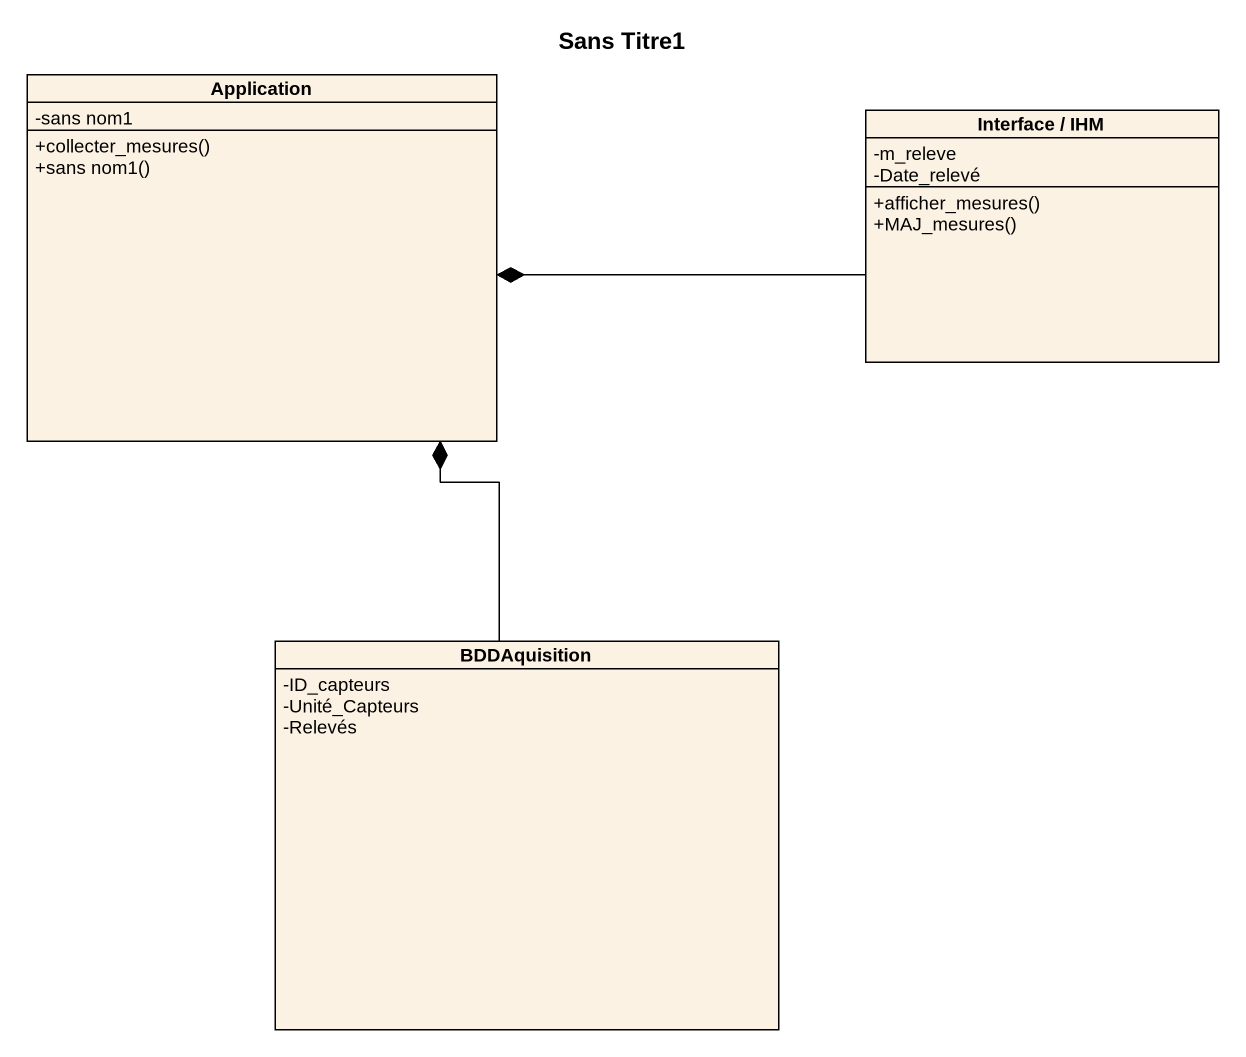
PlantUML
@startuml
title Sans Titre1
hide circle
hide empty members
skinparam classAttributeIconSize 0
class Application {
  -sans nom1
  +collecter_mesures()
  +sans nom1()
}
class "Interface / IHM" as Interface_IHM {
  -m_releve
  -Date_relevé
  +afficher_mesures()
  +MAJ_mesures()
}
class BDDAquisition {
  -ID_capteurs
  -Unité_Capteurs
  -Relevés
}
Application *-right- Interface_IHM
Application *-- BDDAquisition
@enduml
